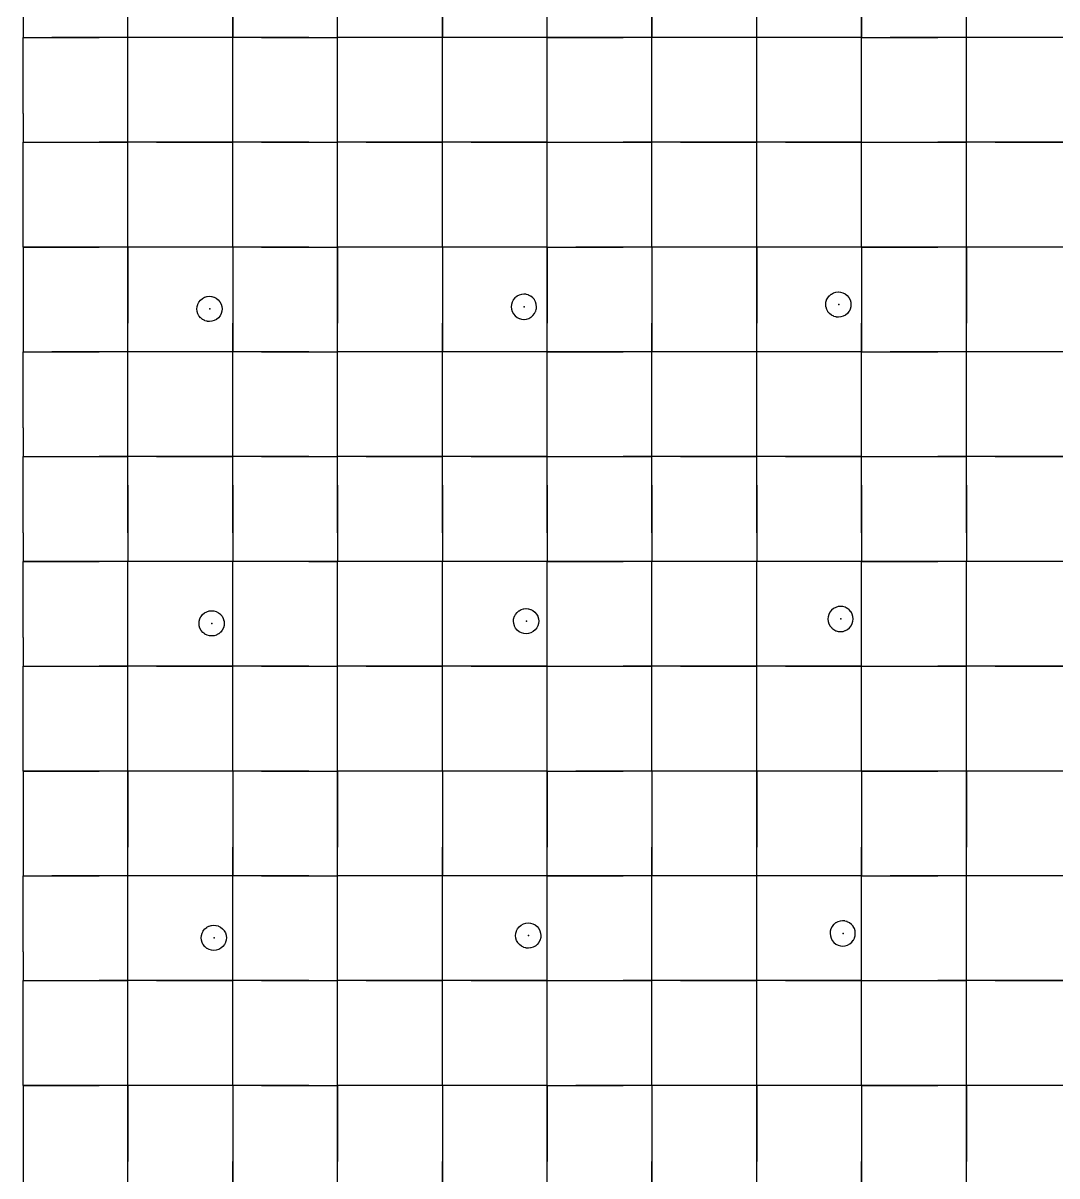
# Model space of a CAD drawing. Header units: metres. Extents: x 0 to 438, y -24 to 612.
# Drawn here: x 0 to 88.8, y 91.2 to 190.2 of the extents above; entities that cross this region are included whole.
import ezdxf

# ---------------------------------------------------------------- set-up
doc = ezdxf.new("R2010")
doc.units = ezdxf.units.M
doc.layers.add('LAYER_01_CUT', color=7, linetype='Continuous')
doc.layers.add('LAYER_04_GRID', color=7, linetype='Continuous')

msp = doc.modelspace()

# ---------------------------------------------------------------- linework, layer by layer
at = {"layer": 'LAYER_01_CUT'}
for points in [[(11.462, 189), (9, 189), (9, 195.538), (9, 198), (9, 204.538)], [(29.462, 189), (27, 189), (27, 195.538), (27, 198), (27, 204.538)], [(47.462, 189), (45, 189), (45, 195.538), (45, 198), (45, 204.538)], [(65.462, 189), (63, 189), (63, 195.538), (63, 198), (63, 204.538)], [(83.462, 189), (81, 189), (81, 195.538), (81, 198), (81, 204.538)], [(18, 195.538), (18, 189), (18, 191.462)], [(36, 195.538), (36, 189), (36, 191.462)], [(54, 195.538), (54, 189), (54, 191.462)], [(72, 195.538), (72, 189), (72, 191.462)], [(0, 191.462), (0, 189), (2.462, 189)], [(9, 189), (9, 191.462)], [(27, 189), (27, 191.462)], [(45, 189), (45, 191.462)], [(63, 189), (63, 191.462)], [(81, 189), (81, 191.462)], [(0, 182.462), (0, 189)], [(0, 189), (6.538, 189)], [(9, 189), (2.462, 189)], [(9, 189), (6.538, 189)], [(15.538, 189), (9, 189)], [(9, 186.538), (9, 189)], [(9, 182.462), (9, 189)], [(18, 189), (11.462, 189)], [(18, 189), (15.538, 189)], [(20.462, 189), (18, 189)], [(24.538, 189), (18, 189)], [(18, 186.538), (18, 189)], [(18, 182.462), (18, 189)], [(20.462, 189), (27, 189)], [(24.538, 189), (27, 189)], [(33.538, 189), (27, 189)], [(27, 186.538), (27, 189)], [(27, 182.462), (27, 189)], [(36, 189), (29.462, 189)], [(36, 189), (33.538, 189)], [(38.462, 189), (36, 189)], [(42.538, 189), (36, 189)], [(36, 186.538), (36, 189)], [(36, 182.462), (36, 189)], [(45, 189), (38.462, 189)], [(45, 189), (42.538, 189)], [(45, 186.538), (45, 189)], [(45, 182.462), (45, 189)], [(45, 189), (51.538, 189)], [(54, 189), (47.462, 189)], [(54, 189), (51.538, 189)], [(56.462, 189), (54, 189)], [(60.538, 189), (54, 189)], [(54, 186.538), (54, 189)], [(54, 182.462), (54, 189)], [(63, 189), (56.462, 189)], [(63, 189), (60.538, 189)], [(69.538, 189), (63, 189)], [(63, 186.538), (63, 189)], [(63, 182.462), (63, 189)], [(72, 189), (65.462, 189)], [(72, 189), (69.538, 189)], [(72, 186.538), (72, 189)], [(72, 182.462), (72, 189)], [(72, 189), (74.462, 189)], [(72, 189), (78.538, 189)], [(81, 189), (74.462, 189)], [(81, 189), (78.538, 189)], [(87.538, 189), (81, 189)], [(81, 186.538), (81, 189)], [(81, 182.462), (81, 189)], [(90, 189), (83.462, 189)], [(90, 189), (87.538, 189)], [(0, 182.462), (0, 180), (2.462, 180), (9, 180), (9, 186.538)], [(11.462, 180), (18, 180), (18, 186.538)], [(20.462, 180), (27, 180), (27, 186.538)], [(29.462, 180), (36, 180), (36, 186.538)], [(38.462, 180), (45, 180), (45, 186.538)], [(47.462, 180), (54, 180), (54, 186.538)], [(56.462, 180), (63, 180), (63, 186.538)], [(65.462, 180), (72, 180), (72, 186.538)], [(74.462, 180), (81, 180), (81, 186.538)], [(83.462, 180), (90, 180), (90, 186.538)], [(9, 180), (9, 182.462)], [(18, 180), (18, 182.462)], [(27, 180), (27, 182.462)], [(36, 180), (36, 182.462)], [(45, 180), (45, 182.462)], [(54, 180), (54, 182.462)], [(63, 180), (63, 182.462)], [(72, 180), (72, 182.462)], [(81, 180), (81, 182.462)], [(0, 173.462), (0, 180)], [(0, 180), (6.538, 180)], [(9, 180), (6.538, 180)], [(11.462, 180), (9, 180)], [(15.538, 180), (9, 180)], [(9, 177.538), (9, 180)], [(9, 173.462), (9, 180)], [(18, 180), (15.538, 180)], [(20.462, 180), (18, 180)], [(24.538, 180), (18, 180)], [(18, 177.538), (18, 180)], [(18, 173.462), (18, 180)], [(24.538, 180), (27, 180)], [(29.462, 180), (27, 180)], [(33.538, 180), (27, 180)], [(27, 177.538), (27, 180)], [(27, 173.462), (27, 180)], [(36, 180), (33.538, 180)], [(38.462, 180), (36, 180)], [(42.538, 180), (36, 180)], [(36, 177.538), (36, 180)], [(36, 173.462), (36, 180)], [(45, 180), (42.538, 180)], [(45, 177.538), (45, 180)], [(45, 173.462), (45, 180)], [(45, 180), (47.462, 180)], [(45, 180), (51.538, 180)], [(54, 180), (51.538, 180)], [(56.462, 180), (54, 180)], [(60.538, 180), (54, 180)], [(54, 177.538), (54, 180)], [(54, 173.462), (54, 180)], [(63, 180), (60.538, 180)], [(65.462, 180), (63, 180)], [(69.538, 180), (63, 180)], [(63, 177.538), (63, 180)], [(63, 173.462), (63, 180)], [(72, 180), (69.538, 180)], [(72, 177.538), (72, 180)], [(72, 173.462), (72, 180)], [(72, 180), (74.462, 180)], [(72, 180), (78.538, 180)], [(81, 180), (78.538, 180)], [(83.462, 180), (81, 180)], [(87.538, 180), (81, 180)], [(81, 177.538), (81, 180)], [(81, 173.462), (81, 180)], [(90, 180), (87.538, 180)], [(11.462, 162), (9, 162), (9, 168.538), (9, 171), (9, 177.538)], [(20.462, 171), (18, 171), (18, 177.538)], [(29.462, 162), (27, 162), (27, 168.538), (27, 171), (27, 177.538)], [(38.462, 171), (36, 171), (36, 177.538)], [(47.462, 162), (45, 162), (45, 168.538), (45, 171), (45, 177.538)], [(56.462, 171), (54, 171), (54, 177.538)], [(65.462, 162), (63, 162), (63, 168.538), (63, 171), (63, 177.538)], [(74.462, 171), (72, 171), (72, 177.538)], [(83.462, 162), (81, 162), (81, 168.538), (81, 171), (81, 177.538)], [(2.462, 171), (0, 171), (0, 173.462)], [(9, 171), (9, 173.462)], [(18, 171), (18, 173.462)], [(27, 171), (27, 173.462)], [(36, 171), (36, 173.462)], [(45, 171), (45, 173.462)], [(54, 171), (54, 173.462)], [(63, 171), (63, 173.462)], [(72, 171), (72, 173.462)], [(81, 171), (81, 173.462)], [(0, 171), (0, 164.462)], [(0, 171), (6.538, 171)], [(9, 171), (2.462, 171)], [(9, 171), (6.538, 171)], [(11.462, 171), (9, 171)], [(15.538, 171), (9, 171)], [(9, 171), (9, 164.462)], [(18, 171), (11.462, 171)], [(18, 171), (15.538, 171)], [(24.538, 171), (18, 171)], [(18, 171), (18, 168.538)], [(18, 171), (18, 164.462)], [(20.462, 171), (27, 171)], [(24.538, 171), (27, 171)], [(29.462, 171), (27, 171)], [(33.538, 171), (27, 171)], [(27, 171), (27, 164.462)], [(36, 171), (29.462, 171)], [(36, 171), (33.538, 171)], [(42.538, 171), (36, 171)], [(36, 171), (36, 168.538)], [(36, 171), (36, 164.462)], [(45, 171), (38.462, 171)], [(45, 171), (42.538, 171)], [(45, 171), (45, 164.462)], [(45, 171), (47.462, 171)], [(45, 171), (51.538, 171)], [(54, 171), (47.462, 171)], [(54, 171), (51.538, 171)], [(60.538, 171), (54, 171)], [(54, 171), (54, 168.538)], [(54, 171), (54, 164.462)], [(63, 171), (56.462, 171)], [(63, 171), (60.538, 171)], [(65.462, 171), (63, 171)], [(69.538, 171), (63, 171)], [(63, 171), (63, 164.462)], [(72, 171), (65.462, 171)], [(72, 171), (69.538, 171)], [(72, 171), (72, 168.538)], [(72, 171), (72, 164.462)], [(72, 171), (78.538, 171)], [(81, 171), (74.462, 171)], [(81, 171), (78.538, 171)], [(83.462, 171), (81, 171)], [(87.538, 171), (81, 171)], [(81, 171), (81, 164.462)], [(90, 171), (83.462, 171)], [(90, 171), (87.538, 171)], [(18, 168.538), (18, 162), (18, 164.462)], [(36, 168.538), (36, 162), (36, 164.462)], [(54, 168.538), (54, 162), (54, 164.462)], [(72, 168.538), (72, 162), (72, 164.462)], [(15.798, 166.746), (15.996, 166.766), (16.004, 166.766), (16.191, 166.75), (16.199, 166.748), (16.391, 166.695), (16.398, 166.691), (16.583, 166.598), (16.59, 166.593), (16.757, 166.462), (16.762, 166.456), (16.899, 166.294), (16.903, 166.286), (17.003, 166.102), (17.006, 166.093), (17.066, 165.897), (17.067, 165.889), (17.087, 165.691), (17.086, 165.683), (17.071, 165.496), (17.069, 165.488), (17.016, 165.296), (17.012, 165.289), (16.919, 165.103), (16.914, 165.097), (16.783, 164.93), (16.776, 164.925), (16.614, 164.788), (16.607, 164.784), (16.422, 164.684), (16.414, 164.681), (16.218, 164.621), (16.21, 164.62), (16.011, 164.6), (16.004, 164.6), (15.817, 164.616), (15.809, 164.618), (15.617, 164.671), (15.609, 164.675), (15.424, 164.768), (15.417, 164.773), (15.251, 164.904), (15.245, 164.911), (15.109, 165.072), (15.105, 165.08), (15.005, 165.265), (15.002, 165.273), (14.942, 165.469), (14.941, 165.477), (14.921, 165.676), (14.921, 165.683), (14.937, 165.87), (14.939, 165.878), (14.992, 166.07), (14.996, 166.078), (15.089, 166.263), (15.094, 166.269), (15.225, 166.436), (15.231, 166.441), (15.393, 166.578), (15.401, 166.582), (15.585, 166.682), (15.594, 166.685), (15.79, 166.745), (15.798, 166.746)], [(44.086, 165.869), (44.086, 165.877), (44.066, 166.076), (44.065, 166.084), (44.005, 166.28), (44.002, 166.288), (43.902, 166.472), (43.898, 166.48), (43.762, 166.642), (43.756, 166.649), (43.59, 166.779), (43.583, 166.785), (43.398, 166.878), (43.39, 166.881), (43.198, 166.934), (43.19, 166.937), (43.003, 166.952), (42.996, 166.953), (42.797, 166.932), (42.789, 166.931), (42.593, 166.871), (42.585, 166.869), (42.4, 166.769), (42.393, 166.764), (42.231, 166.628), (42.224, 166.622), (42.093, 166.456), (42.088, 166.449), (41.995, 166.264), (41.991, 166.256), (41.938, 166.065), (41.936, 166.057), (41.921, 165.87), (41.92, 165.862), (41.94, 165.663), (41.941, 165.655), (42.001, 165.459), (42.004, 165.451), (42.104, 165.267), (42.108, 165.259), (42.245, 165.097), (42.251, 165.09), (42.417, 164.96), (42.424, 164.954), (42.609, 164.861), (42.616, 164.858), (42.808, 164.805), (42.816, 164.802), (43.003, 164.787), (43.011, 164.786), (43.209, 164.807), (43.218, 164.808), (43.413, 164.868), (43.422, 164.87), (43.606, 164.97), (43.614, 164.975), (43.776, 165.111), (43.782, 165.117), (43.913, 165.283), (43.918, 165.29), (44.011, 165.475), (44.015, 165.483), (44.068, 165.674), (44.07, 165.682), (44.086, 165.869)], [(70.198, 167.121), (70.389, 167.068), (70.397, 167.064), (70.582, 166.971), (70.589, 166.966), (70.755, 166.835), (70.761, 166.828), (70.897, 166.667), (70.902, 166.659), (71.002, 166.474), (71.004, 166.466), (71.065, 166.27), (71.065, 166.262), (71.086, 166.063), (71.085, 166.056), (71.07, 165.869), (71.067, 165.861), (71.015, 165.669), (71.011, 165.661), (70.918, 165.476), (70.912, 165.469), (70.782, 165.303), (70.775, 165.298), (70.613, 165.161), (70.605, 165.157), (70.421, 165.057), (70.413, 165.054), (70.217, 164.994), (70.209, 164.993), (70.01, 164.973), (70.002, 164.973), (69.815, 164.989), (69.807, 164.991), (69.616, 165.044), (69.608, 165.048), (69.423, 165.141), (69.416, 165.146), (69.25, 165.277), (69.244, 165.283), (69.108, 165.445), (69.104, 165.453), (69.003, 165.637), (69.001, 165.646), (68.941, 165.842), (68.94, 165.85), (68.919, 166.048), (68.92, 166.056), (68.935, 166.243), (68.938, 166.251), (68.991, 166.443), (68.994, 166.45), (69.087, 166.635), (69.093, 166.642), (69.223, 166.809), (69.23, 166.814), (69.392, 166.951), (69.4, 166.955), (69.584, 167.055), (69.592, 167.058), (69.788, 167.118), (69.796, 167.119), (69.995, 167.139), (70.003, 167.139), (70.19, 167.123), (70.198, 167.121)], [(0, 164.462), (0, 162), (2.462, 162)], [(9, 162), (9, 164.462)], [(27, 162), (27, 164.462)], [(45, 162), (45, 164.462)], [(63, 162), (63, 164.462)], [(81, 162), (81, 164.462)], [(0, 155.462), (0, 162)], [(0, 162), (6.538, 162)], [(9, 162), (2.462, 162)], [(9, 162), (6.538, 162)], [(15.538, 162), (9, 162)], [(9, 159.538), (9, 162)], [(9, 155.462), (9, 162)], [(18, 162), (11.462, 162)], [(18, 162), (15.538, 162)], [(20.462, 162), (18, 162)], [(24.538, 162), (18, 162)], [(18, 159.538), (18, 162)], [(18, 155.462), (18, 162)], [(20.462, 162), (27, 162)], [(24.538, 162), (27, 162)], [(33.538, 162), (27, 162)], [(27, 159.538), (27, 162)], [(27, 155.462), (27, 162)], [(36, 162), (29.462, 162)], [(36, 162), (33.538, 162)], [(38.462, 162), (36, 162)], [(42.538, 162), (36, 162)], [(36, 159.538), (36, 162)], [(36, 155.462), (36, 162)], [(45, 162), (38.462, 162)], [(45, 162), (42.538, 162)], [(45, 159.538), (45, 162)], [(45, 155.462), (45, 162)], [(45, 162), (51.538, 162)], [(54, 162), (47.462, 162)], [(54, 162), (51.538, 162)], [(56.462, 162), (54, 162)], [(60.538, 162), (54, 162)], [(54, 159.538), (54, 162)], [(54, 155.462), (54, 162)], [(63, 162), (56.462, 162)], [(63, 162), (60.538, 162)], [(69.538, 162), (63, 162)], [(63, 159.538), (63, 162)], [(63, 155.462), (63, 162)], [(72, 162), (65.462, 162)], [(72, 162), (69.538, 162)], [(72, 159.538), (72, 162)], [(72, 155.462), (72, 162)], [(72, 162), (74.462, 162)], [(72, 162), (78.538, 162)], [(81, 162), (74.462, 162)], [(81, 162), (78.538, 162)], [(87.538, 162), (81, 162)], [(81, 159.538), (81, 162)], [(81, 155.462), (81, 162)], [(90, 162), (83.462, 162)], [(90, 162), (87.538, 162)], [(0, 155.462), (0, 153), (2.462, 153), (9, 153), (9, 159.538)], [(11.462, 153), (18, 153), (18, 159.538)], [(20.462, 153), (27, 153), (27, 159.538)], [(29.462, 153), (36, 153), (36, 159.538)], [(38.462, 153), (45, 153), (45, 159.538)], [(47.462, 153), (54, 153), (54, 159.538)], [(56.462, 153), (63, 153), (63, 159.538)], [(65.462, 153), (72, 153), (72, 159.538)], [(74.462, 153), (81, 153), (81, 159.538)], [(83.462, 153), (90, 153), (90, 159.538)], [(9, 153), (9, 155.462)], [(18, 153), (18, 155.462)], [(27, 153), (27, 155.462)], [(36, 153), (36, 155.462)], [(45, 153), (45, 155.462)], [(54, 153), (54, 155.462)], [(63, 153), (63, 155.462)], [(72, 153), (72, 155.462)], [(81, 153), (81, 155.462)], [(0, 146.462), (0, 153)], [(0, 153), (6.538, 153)], [(9, 153), (6.538, 153)], [(11.462, 153), (9, 153)], [(15.538, 153), (9, 153)], [(9, 150.538), (9, 153)], [(9, 146.462), (9, 153)], [(18, 153), (15.538, 153)], [(20.462, 153), (18, 153)], [(24.538, 153), (18, 153)], [(18, 150.538), (18, 153)], [(18, 146.462), (18, 153)], [(24.538, 153), (27, 153)], [(29.462, 153), (27, 153)], [(33.538, 153), (27, 153)], [(27, 150.538), (27, 153)], [(27, 146.462), (27, 153)], [(36, 153), (33.538, 153)], [(38.462, 153), (36, 153)], [(42.538, 153), (36, 153)], [(36, 150.538), (36, 153)], [(36, 146.462), (36, 153)], [(45, 153), (42.538, 153)], [(45, 150.538), (45, 153)], [(45, 146.462), (45, 153)], [(45, 153), (47.462, 153)], [(45, 153), (51.538, 153)], [(54, 153), (51.538, 153)], [(56.462, 153), (54, 153)], [(60.538, 153), (54, 153)], [(54, 150.538), (54, 153)], [(54, 146.462), (54, 153)], [(63, 153), (60.538, 153)], [(65.462, 153), (63, 153)], [(69.538, 153), (63, 153)], [(63, 150.538), (63, 153)], [(63, 146.462), (63, 153)], [(72, 153), (69.538, 153)], [(72, 150.538), (72, 153)], [(72, 146.462), (72, 153)], [(72, 153), (74.462, 153)], [(72, 153), (78.538, 153)], [(81, 153), (78.538, 153)], [(83.462, 153), (81, 153)], [(87.538, 153), (81, 153)], [(81, 150.538), (81, 153)], [(81, 146.462), (81, 153)], [(90, 153), (87.538, 153)], [(9, 150.538), (9, 144)], [(18, 150.538), (18, 144)], [(27, 150.538), (27, 144)], [(36, 150.538), (36, 144)], [(45, 150.538), (45, 144)], [(54, 150.538), (54, 144)], [(63, 150.538), (63, 144)], [(72, 150.538), (72, 144)], [(81, 150.538), (81, 144)], [(0, 146.462), (0, 144)], [(9, 146.462), (9, 144)], [(18, 146.462), (18, 144)], [(27, 146.462), (27, 144)], [(36, 146.462), (36, 144)], [(45, 146.462), (45, 144)], [(54, 146.462), (54, 144)], [(63, 146.462), (63, 144)], [(72, 146.462), (72, 144)], [(81, 146.462), (81, 144)], [(90, 144), (83.462, 144), (81, 144), (74.462, 144), (72, 144), (65.462, 144), (63, 144), (56.462, 144), (54, 144), (47.462, 144), (45, 144), (38.462, 144), (36, 144), (29.462, 144), (27, 144), (20.462, 144), (18, 144), (11.462, 144), (9, 144), (2.462, 144), (0, 144), (6.538, 144)], [(0, 137.462), (0, 144)], [(9, 144), (6.538, 144)], [(15.538, 144), (9, 144)], [(9, 141.538), (9, 144)], [(9, 137.462), (9, 144)], [(18, 144), (15.538, 144)], [(24.538, 144), (18, 144)], [(18, 141.538), (18, 144)], [(18, 137.462), (18, 144)], [(24.538, 144), (27, 144)], [(33.538, 144), (27, 144)], [(27, 141.538), (27, 144)], [(27, 137.462), (27, 144)], [(36, 144), (33.538, 144)], [(42.538, 144), (36, 144)], [(36, 141.538), (36, 144)], [(36, 137.462), (36, 144)], [(45, 144), (42.538, 144)], [(45, 141.538), (45, 144)], [(45, 137.462), (45, 144)], [(45, 144), (51.538, 144)], [(54, 144), (51.538, 144)], [(60.538, 144), (54, 144)], [(54, 141.538), (54, 144)], [(54, 137.462), (54, 144)], [(63, 144), (60.538, 144)], [(69.538, 144), (63, 144)], [(63, 141.538), (63, 144)], [(63, 137.462), (63, 144)], [(72, 144), (69.538, 144)], [(72, 141.538), (72, 144)], [(72, 137.462), (72, 144)], [(72, 144), (78.538, 144)], [(81, 144), (78.538, 144)], [(87.538, 144), (81, 144)], [(81, 141.538), (81, 144)], [(81, 137.462), (81, 144)], [(90, 144), (87.538, 144)], [(0, 137.462), (0, 135), (2.462, 135), (9, 135), (9, 141.538)], [(11.462, 135), (18, 135), (18, 141.538)], [(20.462, 135), (27, 135), (27, 141.538)], [(29.462, 135), (36, 135), (36, 141.538)], [(38.462, 135), (45, 135), (45, 141.538)], [(47.462, 135), (54, 135), (54, 141.538)], [(56.462, 135), (63, 135), (63, 141.538)], [(65.462, 135), (72, 135), (72, 141.538)], [(74.462, 135), (81, 135), (81, 141.538)], [(83.462, 135), (90, 135), (90, 141.538)], [(15.191, 138.265), (15.189, 138.273), (15.128, 138.469), (15.127, 138.478), (15.107, 138.676), (15.108, 138.684), (15.123, 138.871), (15.125, 138.879), (15.178, 139.07), (15.182, 139.078), (15.275, 139.263), (15.28, 139.27), (15.411, 139.436), (15.418, 139.442), (15.58, 139.579), (15.587, 139.583), (15.772, 139.683), (15.78, 139.685), (15.976, 139.746), (15.984, 139.746), (16.183, 139.767), (16.191, 139.766), (16.378, 139.751), (16.386, 139.749), (16.577, 139.696), (16.585, 139.692), (16.77, 139.599), (16.777, 139.594), (16.943, 139.463), (16.949, 139.456), (17.085, 139.294), (17.089, 139.287), (17.19, 139.102), (17.192, 139.094), (17.252, 138.898), (17.253, 138.89), (17.274, 138.691), (17.273, 138.683), (17.257, 138.496), (17.255, 138.488), (17.202, 138.297), (17.198, 138.289), (17.106, 138.104), (17.1, 138.097), (16.97, 137.931), (16.963, 137.925), (16.801, 137.789), (16.793, 137.785), (16.609, 137.684), (16.601, 137.682), (16.405, 137.622), (16.396, 137.621), (16.198, 137.6), (16.19, 137.601), (16.003, 137.617), (15.995, 137.619), (15.804, 137.672), (15.796, 137.676), (15.611, 137.768), (15.604, 137.774), (15.438, 137.904), (15.432, 137.911), (15.296, 138.073), (15.291, 138.081), (15.191, 138.265)], [(43.182, 139.953), (43.19, 139.953), (43.377, 139.937), (43.385, 139.935), (43.576, 139.882), (43.584, 139.878), (43.769, 139.785), (43.776, 139.78), (43.942, 139.649), (43.948, 139.643), (44.084, 139.481), (44.089, 139.473), (44.189, 139.289), (44.191, 139.28), (44.252, 139.084), (44.253, 139.076), (44.273, 138.878), (44.272, 138.87), (44.257, 138.683), (44.255, 138.675), (44.202, 138.483), (44.198, 138.476), (44.105, 138.291), (44.1, 138.284), (43.969, 138.118), (43.962, 138.112), (43.8, 137.975), (43.793, 137.971), (43.608, 137.871), (43.6, 137.868), (43.404, 137.808), (43.396, 137.807), (43.197, 137.787), (43.189, 137.787), (43.002, 137.803), (42.994, 137.805), (42.803, 137.858), (42.795, 137.862), (42.61, 137.955), (42.603, 137.96), (42.437, 138.091), (42.431, 138.098), (42.295, 138.259), (42.291, 138.267), (42.19, 138.452), (42.188, 138.46), (42.128, 138.656), (42.127, 138.664), (42.106, 138.863), (42.107, 138.87), (42.123, 139.057), (42.125, 139.065), (42.178, 139.257), (42.182, 139.265), (42.274, 139.45), (42.28, 139.457), (42.41, 139.623), (42.417, 139.628), (42.579, 139.765), (42.587, 139.769), (42.771, 139.869), (42.779, 139.872), (42.975, 139.932), (42.984, 139.933), (43.182, 139.953)], [(70.607, 138.057), (70.792, 138.158), (70.8, 138.162), (70.962, 138.298), (70.968, 138.304), (71.099, 138.47), (71.104, 138.477), (71.197, 138.662), (71.201, 138.67), (71.254, 138.861), (71.256, 138.869), (71.272, 139.056), (71.272, 139.064), (71.252, 139.263), (71.251, 139.271), (71.191, 139.467), (71.188, 139.475), (71.088, 139.66), (71.084, 139.667), (70.947, 139.829), (70.942, 139.836), (70.776, 139.966), (70.769, 139.972), (70.583, 140.065), (70.576, 140.068), (70.384, 140.121), (70.376, 140.124), (70.189, 140.139), (70.181, 140.14), (69.983, 140.119), (69.975, 140.119), (69.779, 140.058), (69.771, 140.056), (69.586, 139.956), (69.578, 139.951), (69.416, 139.815), (69.41, 139.809), (69.279, 139.643), (69.274, 139.636), (69.181, 139.451), (69.177, 139.443), (69.124, 139.252), (69.122, 139.244), (69.106, 139.057), (69.106, 139.049), (69.126, 138.851), (69.127, 138.842), (69.187, 138.646), (69.19, 138.638), (69.29, 138.454), (69.294, 138.446), (69.431, 138.284), (69.436, 138.277), (69.602, 138.147), (69.609, 138.141), (69.795, 138.049), (69.802, 138.045), (69.994, 137.992), (70.002, 137.99), (70.189, 137.974), (70.197, 137.973), (70.395, 137.994), (70.403, 137.995), (70.599, 138.055), (70.607, 138.057)], [(9, 135), (9, 137.462)], [(18, 135), (18, 137.462)], [(27, 135), (27, 137.462)], [(36, 135), (36, 137.462)], [(45, 135), (45, 137.462)], [(54, 135), (54, 137.462)], [(63, 135), (63, 137.462)], [(72, 135), (72, 137.462)], [(81, 135), (81, 137.462)], [(0, 128.462), (0, 135)], [(0, 135), (6.538, 135)], [(9, 135), (6.538, 135)], [(11.462, 135), (9, 135)], [(15.538, 135), (9, 135)], [(9, 132.538), (9, 135)], [(9, 128.462), (9, 135)], [(18, 135), (15.538, 135)], [(20.462, 135), (18, 135)], [(24.538, 135), (18, 135)], [(18, 132.538), (18, 135)], [(18, 128.462), (18, 135)], [(24.538, 135), (27, 135)], [(29.462, 135), (27, 135)], [(33.538, 135), (27, 135)], [(27, 132.538), (27, 135)], [(27, 128.462), (27, 135)], [(36, 135), (33.538, 135)], [(38.462, 135), (36, 135)], [(42.538, 135), (36, 135)], [(36, 132.538), (36, 135)], [(36, 128.462), (36, 135)], [(45, 135), (42.538, 135)], [(45, 132.538), (45, 135)], [(45, 128.462), (45, 135)], [(45, 135), (47.462, 135)], [(45, 135), (51.538, 135)], [(54, 135), (51.538, 135)], [(56.462, 135), (54, 135)], [(60.538, 135), (54, 135)], [(54, 132.538), (54, 135)], [(54, 128.462), (54, 135)], [(63, 135), (60.538, 135)], [(65.462, 135), (63, 135)], [(69.538, 135), (63, 135)], [(63, 132.538), (63, 135)], [(63, 128.462), (63, 135)], [(72, 135), (69.538, 135)], [(72, 132.538), (72, 135)], [(72, 128.462), (72, 135)], [(72, 135), (74.462, 135)], [(72, 135), (78.538, 135)], [(81, 135), (78.538, 135)], [(83.462, 135), (81, 135)], [(87.538, 135), (81, 135)], [(81, 132.538), (81, 135)], [(81, 128.462), (81, 135)], [(90, 135), (87.538, 135)], [(11.462, 117), (9, 117), (9, 123.538), (9, 126), (9, 132.538)], [(20.462, 126), (18, 126), (18, 132.538)], [(29.462, 117), (27, 117), (27, 123.538), (27, 126), (27, 132.538)], [(38.462, 126), (36, 126), (36, 132.538)], [(47.462, 117), (45, 117), (45, 123.538), (45, 126), (45, 132.538)], [(56.462, 126), (54, 126), (54, 132.538)], [(65.462, 117), (63, 117), (63, 123.538), (63, 126), (63, 132.538)], [(74.462, 126), (72, 126), (72, 132.538)], [(83.462, 117), (81, 117), (81, 123.538), (81, 126), (81, 132.538)], [(2.462, 126), (0, 126), (0, 128.462)], [(9, 126), (9, 128.462)], [(18, 126), (18, 128.462)], [(27, 126), (27, 128.462)], [(36, 126), (36, 128.462)], [(45, 126), (45, 128.462)], [(54, 126), (54, 128.462)], [(63, 126), (63, 128.462)], [(72, 126), (72, 128.462)], [(81, 126), (81, 128.462)], [(0, 126), (0, 119.462)], [(0, 126), (6.538, 126)], [(9, 126), (2.462, 126)], [(9, 126), (6.538, 126)], [(11.462, 126), (9, 126)], [(15.538, 126), (9, 126)], [(9, 126), (9, 119.462)], [(18, 126), (11.462, 126)], [(18, 126), (15.538, 126)], [(24.538, 126), (18, 126)], [(18, 126), (18, 123.538)], [(18, 126), (18, 119.462)], [(20.462, 126), (27, 126)], [(24.538, 126), (27, 126)], [(29.462, 126), (27, 126)], [(33.538, 126), (27, 126)], [(27, 126), (27, 119.462)], [(36, 126), (29.462, 126)], [(36, 126), (33.538, 126)], [(42.538, 126), (36, 126)], [(36, 126), (36, 123.538)], [(36, 126), (36, 119.462)], [(45, 126), (38.462, 126)], [(45, 126), (42.538, 126)], [(45, 126), (45, 119.462)], [(45, 126), (47.462, 126)], [(45, 126), (51.538, 126)], [(54, 126), (47.462, 126)], [(54, 126), (51.538, 126)], [(60.538, 126), (54, 126)], [(54, 126), (54, 123.538)], [(54, 126), (54, 119.462)], [(63, 126), (56.462, 126)], [(63, 126), (60.538, 126)], [(65.462, 126), (63, 126)], [(69.538, 126), (63, 126)], [(63, 126), (63, 119.462)], [(72, 126), (65.462, 126)], [(72, 126), (69.538, 126)], [(72, 126), (72, 123.538)], [(72, 126), (72, 119.462)], [(72, 126), (78.538, 126)], [(81, 126), (74.462, 126)], [(81, 126), (78.538, 126)], [(83.462, 126), (81, 126)], [(87.538, 126), (81, 126)], [(81, 126), (81, 119.462)], [(90, 126), (83.462, 126)], [(90, 126), (87.538, 126)], [(18, 123.538), (18, 117), (18, 119.462)], [(36, 123.538), (36, 117), (36, 119.462)], [(54, 123.538), (54, 117), (54, 119.462)], [(72, 123.538), (72, 117), (72, 119.462)], [(0, 119.462), (0, 117), (2.462, 117)], [(9, 117), (9, 119.462)], [(27, 117), (27, 119.462)], [(45, 117), (45, 119.462)], [(63, 117), (63, 119.462)], [(81, 117), (81, 119.462)], [(0, 110.462), (0, 117)], [(0, 117), (6.538, 117)], [(9, 117), (2.462, 117)], [(9, 117), (6.538, 117)], [(15.538, 117), (9, 117)], [(9, 114.538), (9, 117)], [(9, 110.462), (9, 117)], [(18, 117), (11.462, 117)], [(18, 117), (15.538, 117)], [(20.462, 117), (18, 117)], [(24.538, 117), (18, 117)], [(18, 114.538), (18, 117)], [(18, 110.462), (18, 117)], [(20.462, 117), (27, 117)], [(24.538, 117), (27, 117)], [(33.538, 117), (27, 117)], [(27, 114.538), (27, 117)], [(27, 110.462), (27, 117)], [(36, 117), (29.462, 117)], [(36, 117), (33.538, 117)], [(38.462, 117), (36, 117)], [(42.538, 117), (36, 117)], [(36, 114.538), (36, 117)], [(36, 110.462), (36, 117)], [(45, 117), (38.462, 117)], [(45, 117), (42.538, 117)], [(45, 114.538), (45, 117)], [(45, 110.462), (45, 117)], [(45, 117), (51.538, 117)], [(54, 117), (47.462, 117)], [(54, 117), (51.538, 117)], [(56.462, 117), (54, 117)], [(60.538, 117), (54, 117)], [(54, 114.538), (54, 117)], [(54, 110.462), (54, 117)], [(63, 117), (56.462, 117)], [(63, 117), (60.538, 117)], [(69.538, 117), (63, 117)], [(63, 114.538), (63, 117)], [(63, 110.462), (63, 117)], [(72, 117), (65.462, 117)], [(72, 117), (69.538, 117)], [(72, 114.538), (72, 117)], [(72, 110.462), (72, 117)], [(72, 117), (74.462, 117)], [(72, 117), (78.538, 117)], [(81, 117), (74.462, 117)], [(81, 117), (78.538, 117)], [(87.538, 117), (81, 117)], [(81, 114.538), (81, 117)], [(81, 110.462), (81, 117)], [(90, 117), (83.462, 117)], [(90, 117), (87.538, 117)], [(0, 110.462), (0, 108), (2.462, 108), (9, 108), (9, 114.538)], [(11.462, 108), (18, 108), (18, 114.538)], [(20.462, 108), (27, 108), (27, 114.538)], [(29.462, 108), (36, 108), (36, 114.538)], [(38.462, 108), (45, 108), (45, 114.538)], [(47.462, 108), (54, 108), (54, 114.538)], [(56.462, 108), (63, 108), (63, 114.538)], [(65.462, 108), (72, 108), (72, 114.538)], [(74.462, 108), (81, 108), (81, 114.538)], [(83.462, 108), (90, 108), (90, 114.538)], [(42.368, 112.265), (42.461, 112.45), (42.466, 112.457), (42.597, 112.623), (42.604, 112.629), (42.766, 112.766), (42.773, 112.77), (42.958, 112.87), (42.966, 112.872), (43.162, 112.933), (43.17, 112.934), (43.369, 112.954), (43.376, 112.953), (43.563, 112.938), (43.571, 112.936), (43.763, 112.883), (43.771, 112.879), (43.956, 112.786), (43.963, 112.781), (44.129, 112.65), (44.134, 112.643), (44.271, 112.481), (44.275, 112.474), (44.375, 112.289), (44.378, 112.281), (44.438, 112.085), (44.439, 112.077), (44.459, 111.878), (44.459, 111.87), (44.443, 111.684), (44.441, 111.676), (44.388, 111.484), (44.384, 111.476), (44.291, 111.291), (44.286, 111.284), (44.155, 111.118), (44.149, 111.112), (43.987, 110.976), (43.979, 110.972), (43.795, 110.872), (43.786, 110.869), (43.59, 110.809), (43.582, 110.808), (43.384, 110.787), (43.376, 110.788), (43.189, 110.804), (43.181, 110.806), (42.989, 110.859), (42.982, 110.863), (42.797, 110.955), (42.79, 110.961), (42.623, 111.092), (42.618, 111.098), (42.481, 111.26), (42.477, 111.268), (42.377, 111.452), (42.374, 111.46), (42.314, 111.656), (42.313, 111.665), (42.293, 111.863), (42.294, 111.871), (42.309, 112.058), (42.311, 112.066), (42.364, 112.258), (42.368, 112.265)], [(69.596, 112.81), (69.466, 112.644), (69.46, 112.637), (69.367, 112.452), (69.364, 112.444), (69.311, 112.252), (69.308, 112.244), (69.293, 112.058), (69.292, 112.05), (69.313, 111.851), (69.313, 111.843), (69.374, 111.647), (69.376, 111.639), (69.477, 111.454), (69.481, 111.447), (69.617, 111.285), (69.623, 111.278), (69.789, 111.147), (69.796, 111.142), (69.981, 111.049), (69.989, 111.045), (70.18, 110.992), (70.188, 110.99), (70.375, 110.975), (70.383, 110.974), (70.582, 110.994), (70.59, 110.995), (70.786, 111.056), (70.794, 111.058), (70.978, 111.158), (70.986, 111.162), (71.148, 111.299), (71.155, 111.305), (71.285, 111.471), (71.291, 111.478), (71.384, 111.663), (71.387, 111.67), (71.44, 111.862), (71.443, 111.87), (71.458, 112.057), (71.459, 112.065), (71.438, 112.263), (71.437, 112.272), (71.377, 112.468), (71.375, 112.476), (71.274, 112.66), (71.27, 112.668), (71.134, 112.83), (71.128, 112.836), (70.962, 112.967), (70.955, 112.973), (70.77, 113.065), (70.762, 113.069), (70.571, 113.122), (70.563, 113.124), (70.376, 113.14), (70.368, 113.141), (70.169, 113.12), (70.161, 113.119), (69.965, 113.059), (69.957, 113.056), (69.773, 112.956), (69.765, 112.952), (69.603, 112.816), (69.596, 112.81)], [(17.439, 111.899), (17.44, 111.89), (17.46, 111.692), (17.459, 111.684), (17.444, 111.497), (17.442, 111.489), (17.389, 111.298), (17.385, 111.29), (17.292, 111.105), (17.287, 111.098), (17.156, 110.932), (17.149, 110.926), (16.987, 110.789), (16.98, 110.785), (16.795, 110.685), (16.787, 110.683), (16.591, 110.622), (16.583, 110.622), (16.384, 110.601), (16.377, 110.602), (16.189, 110.617), (16.182, 110.619), (15.99, 110.672), (15.982, 110.676), (15.797, 110.769), (15.79, 110.774), (15.624, 110.905), (15.618, 110.912), (15.482, 111.074), (15.478, 111.081), (15.377, 111.266), (15.375, 111.274), (15.315, 111.47), (15.314, 111.478), (15.294, 111.677), (15.294, 111.685), (15.31, 111.872), (15.312, 111.88), (15.365, 112.071), (15.369, 112.079), (15.461, 112.264), (15.467, 112.271), (15.597, 112.437), (15.604, 112.443), (15.766, 112.579), (15.774, 112.583), (15.958, 112.684), (15.966, 112.686), (16.162, 112.746), (16.171, 112.747), (16.369, 112.768), (16.377, 112.767), (16.564, 112.751), (16.572, 112.749), (16.763, 112.696), (16.771, 112.692), (16.956, 112.6), (16.963, 112.594), (17.129, 112.464), (17.135, 112.457), (17.272, 112.295), (17.276, 112.287), (17.376, 112.103), (17.379, 112.095), (17.439, 111.899)], [(9, 108), (9, 110.462)], [(18, 108), (18, 110.462)], [(27, 108), (27, 110.462)], [(36, 108), (36, 110.462)], [(45, 108), (45, 110.462)], [(54, 108), (54, 110.462)], [(63, 108), (63, 110.462)], [(72, 108), (72, 110.462)], [(81, 108), (81, 110.462)], [(0, 101.462), (0, 108)], [(0, 108), (6.538, 108)], [(9, 108), (6.538, 108)], [(11.462, 108), (9, 108)], [(15.538, 108), (9, 108)], [(9, 105.538), (9, 108)], [(9, 101.462), (9, 108)], [(18, 108), (15.538, 108)], [(20.462, 108), (18, 108)], [(24.538, 108), (18, 108)], [(18, 105.538), (18, 108)], [(18, 101.462), (18, 108)], [(24.538, 108), (27, 108)], [(29.462, 108), (27, 108)], [(33.538, 108), (27, 108)], [(27, 105.538), (27, 108)], [(27, 101.462), (27, 108)], [(36, 108), (33.538, 108)], [(38.462, 108), (36, 108)], [(42.538, 108), (36, 108)], [(36, 105.538), (36, 108)], [(36, 101.462), (36, 108)], [(45, 108), (42.538, 108)], [(45, 105.538), (45, 108)], [(45, 101.462), (45, 108)], [(45, 108), (47.462, 108)], [(45, 108), (51.538, 108)], [(54, 108), (51.538, 108)], [(56.462, 108), (54, 108)], [(60.538, 108), (54, 108)], [(54, 105.538), (54, 108)], [(54, 101.462), (54, 108)], [(63, 108), (60.538, 108)], [(65.462, 108), (63, 108)], [(69.538, 108), (63, 108)], [(63, 105.538), (63, 108)], [(63, 101.462), (63, 108)], [(72, 108), (69.538, 108)], [(72, 105.538), (72, 108)], [(72, 101.462), (72, 108)], [(72, 108), (74.462, 108)], [(72, 108), (78.538, 108)], [(81, 108), (78.538, 108)], [(83.462, 108), (81, 108)], [(87.538, 108), (81, 108)], [(81, 105.538), (81, 108)], [(81, 101.462), (81, 108)], [(90, 108), (87.538, 108)], [(11.462, 90), (9, 90), (9, 96.538), (9, 99), (9, 105.538)], [(20.462, 99), (18, 99), (18, 105.538)], [(29.462, 90), (27, 90), (27, 96.538), (27, 99), (27, 105.538)], [(38.462, 99), (36, 99), (36, 105.538)], [(47.462, 90), (45, 90), (45, 96.538), (45, 99), (45, 105.538)], [(56.462, 99), (54, 99), (54, 105.538)], [(65.462, 90), (63, 90), (63, 96.538), (63, 99), (63, 105.538)], [(74.462, 99), (72, 99), (72, 105.538)], [(83.462, 90), (81, 90), (81, 96.538), (81, 99), (81, 105.538)], [(2.462, 99), (0, 99), (0, 101.462)], [(9, 99), (9, 101.462)], [(18, 99), (18, 101.462)], [(27, 99), (27, 101.462)], [(36, 99), (36, 101.462)], [(45, 99), (45, 101.462)], [(54, 99), (54, 101.462)], [(63, 99), (63, 101.462)], [(72, 99), (72, 101.462)], [(81, 99), (81, 101.462)], [(0, 99), (0, 92.462)], [(0, 99), (6.538, 99)], [(9, 99), (2.462, 99)], [(9, 99), (6.538, 99)], [(11.462, 99), (9, 99)], [(15.538, 99), (9, 99)], [(9, 99), (9, 92.462)], [(18, 99), (11.462, 99)], [(18, 99), (15.538, 99)], [(24.538, 99), (18, 99)], [(18, 99), (18, 96.538)], [(18, 99), (18, 92.462)], [(20.462, 99), (27, 99)], [(24.538, 99), (27, 99)], [(29.462, 99), (27, 99)], [(33.538, 99), (27, 99)], [(27, 99), (27, 92.462)], [(36, 99), (29.462, 99)], [(36, 99), (33.538, 99)], [(42.538, 99), (36, 99)], [(36, 99), (36, 96.538)], [(36, 99), (36, 92.462)], [(45, 99), (38.462, 99)], [(45, 99), (42.538, 99)], [(45, 99), (45, 92.462)], [(45, 99), (47.462, 99)], [(45, 99), (51.538, 99)], [(54, 99), (47.462, 99)], [(54, 99), (51.538, 99)], [(60.538, 99), (54, 99)], [(54, 99), (54, 96.538)], [(54, 99), (54, 92.462)], [(63, 99), (56.462, 99)], [(63, 99), (60.538, 99)], [(65.462, 99), (63, 99)], [(69.538, 99), (63, 99)], [(63, 99), (63, 92.462)], [(72, 99), (65.462, 99)], [(72, 99), (69.538, 99)], [(72, 99), (72, 96.538)], [(72, 99), (72, 92.462)], [(72, 99), (78.538, 99)], [(81, 99), (74.462, 99)], [(81, 99), (78.538, 99)], [(83.462, 99), (81, 99)], [(87.538, 99), (81, 99)], [(81, 99), (81, 92.462)], [(90, 99), (83.462, 99)], [(90, 99), (87.538, 99)], [(18, 96.538), (18, 90), (18, 92.462)], [(36, 96.538), (36, 90), (36, 92.462)], [(54, 96.538), (54, 90), (54, 92.462)], [(72, 96.538), (72, 90), (72, 92.462)], [(0, 92.462), (0, 90), (2.462, 90)], [(9, 90), (9, 92.462)], [(27, 90), (27, 92.462)], [(45, 90), (45, 92.462)], [(63, 90), (63, 92.462)], [(81, 90), (81, 92.462)]]:
    msp.add_lwpolyline(points, dxfattribs=at)
at = {"layer": 'LAYER_04_GRID'}
for p in [(16.031, 165.683), (43.03, 165.87), (70.03, 166.056), (16.217, 138.684), (43.217, 138.87), (70.216, 139.057), (43.403, 111.871), (70.402, 112.057), (16.404, 111.685)]:
    msp.add_point(p, dxfattribs=at)

doc.saveas('drawing.dxf')
